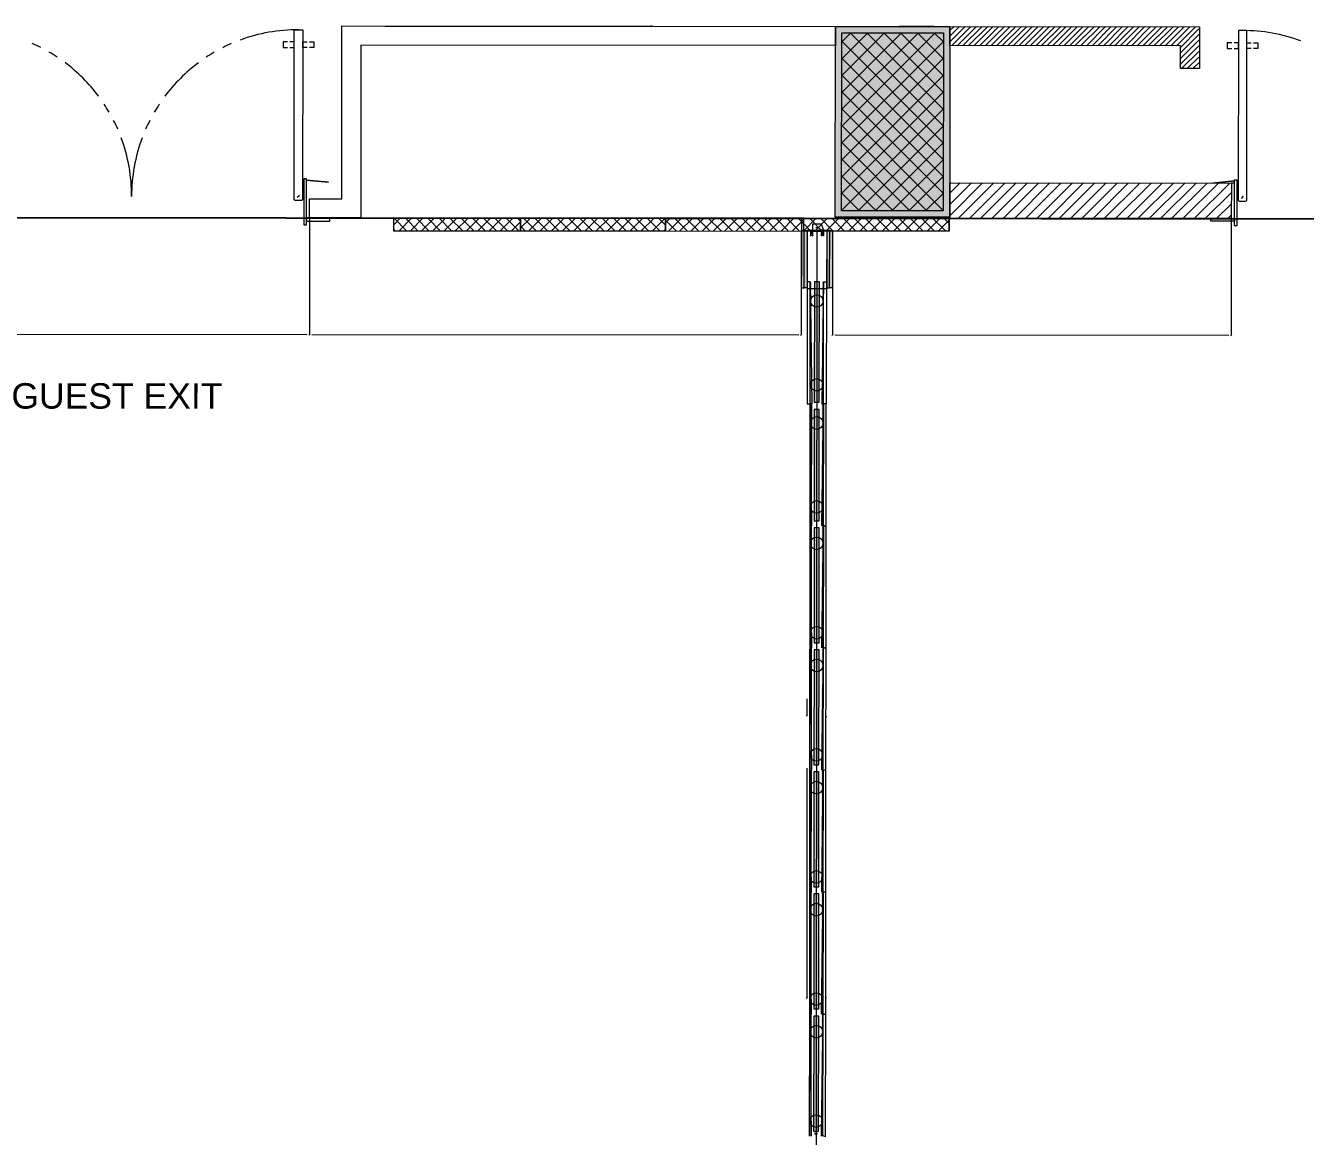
# Model space of a CAD drawing. Header units: inches. Extents: x -957 to 3394, y -3 to 3008.
# Drawn here: x 1216.6 to 1612.7, y 1842.2 to 2185.9 of the extents above; entities that cross this region are included whole.
import ezdxf

# ---------------------------------------------------------------- set-up
doc = ezdxf.new("R2010")
doc.units = ezdxf.units.IN
doc.header["$MEASUREMENT"] = 0
for name, color, linetype in [('FIRE&SAFETY', 7, 'Continuous'), ('hatches', 7, 'Continuous'), ('PDF_0', 7, 'Continuous'), ('PDF_0SKM_PENDENT SPRINKLER', 7, 'Continuous'), ('PDF_Framing-Column', 7, 'Continuous'), ('PDF_Framing-Column Hatch', 7, 'Continuous'), ('PDF_Hatch', 7, 'Continuous'), ('PDF_I-DOOR', 7, 'Continuous'), ('PDF_I-DOOR-OPEN', 7, 'Continuous'), ('PDF_I-ELE', 7, 'Continuous'), ('PDF_I-FURN-FIXD', 7, 'Continuous'), ('PDF_ID LAYER', 7, 'Continuous'), ('PDF_SHREM ACOUSTIC WALL', 7, 'Continuous'), ('PDF_SHREM COMMENTS', 7, 'Continuous'), ('PDF_SHREM STONE QTY', 7, 'Continuous'), ('PDF_Shrem-cad 6 cable', 7, 'Continuous')]:
    doc.layers.add(name, color=color, linetype=linetype)
doc.styles.add('PDF Arial', font='arial.ttf')

msp = doc.modelspace()

# ---------------------------------------------------------------- hatches: boundary and pattern name
at = {"layer": 'PDF_0', "transparency": 33554559}
for points in [[(1459.95, 2068.88), (1459.49, 2068.88), (1459.49, 2068.88), (1459.48, 2068.88), (1459.48, 2068.89), (1459.48, 2068.89), (1459.48, 2068.9), (1459.51, 2106.56), (1459.98, 2106.56)], [(1459.95, 2068.88), (1459.5, 2068.88), (1459.49, 2068.88), (1459.49, 2068.88), (1459.48, 2068.89), (1459.48, 2068.89), (1459.48, 2068.9), (1459.51, 2106.56), (1459.98, 2106.56)], [(1463.04, 2068.88), (1463.5, 2068.88), (1463.5, 2068.88), (1463.51, 2068.88), (1463.51, 2068.88), (1463.51, 2068.89), (1463.52, 2068.89), (1463.55, 2106.56), (1463.08, 2106.56)], [(1463.05, 2068.88), (1463.5, 2068.88), (1463.51, 2068.88), (1463.51, 2068.88), (1463.52, 2068.88), (1463.52, 2068.89), (1463.52, 2068.89), (1463.55, 2106.56), (1463.08, 2106.56)], [(1459.48, 2068.55), (1459.48, 2068.75), (1459.48, 2068.75), (1459.48, 2068.76), (1459.49, 2068.76), (1459.49, 2068.76), (1459.5, 2068.76), (1459.95, 2068.76), (1459.92, 2031.1), (1459.46, 2031.11), (1459.46, 2031.11), (1459.45, 2031.11), (1459.45, 2031.11), (1459.45, 2031.12), (1459.45, 2031.12)], [(1463.52, 2068.55), (1463.52, 2068.74), (1463.52, 2068.75), (1463.52, 2068.75), (1463.51, 2068.76), (1463.51, 2068.76), (1463.5, 2068.76), (1463.05, 2068.76), (1463.01, 2031.1), (1463.47, 2031.1), (1463.48, 2031.1), (1463.48, 2031.1), (1463.48, 2031.11), (1463.49, 2031.11), (1463.49, 2031.12)], [(1459.45, 2030.78), (1459.45, 2030.97), (1459.45, 2030.98), (1459.45, 2030.98), (1459.45, 2030.98), (1459.46, 2030.99), (1459.46, 2030.99), (1459.92, 2030.99), (1459.89, 1993.33), (1459.43, 1993.33), (1459.43, 1993.33), (1459.42, 1993.33), (1459.42, 1993.33), (1459.42, 1993.34), (1459.42, 1993.34)], [(1463.49, 2030.78), (1463.49, 2030.97), (1463.49, 2030.97), (1463.48, 2030.98), (1463.48, 2030.98), (1463.48, 2030.98), (1463.47, 2030.98), (1463.01, 2030.98), (1462.98, 1993.33), (1463.44, 1993.32), (1463.44, 1993.33), (1463.45, 1993.33), (1463.45, 1993.33), (1463.45, 1993.34), (1463.45, 1993.34)], [(1459.41, 1993), (1459.42, 1993.19), (1459.42, 1993.2), (1459.42, 1993.2), (1459.42, 1993.21), (1459.43, 1993.21), (1459.43, 1993.21), (1459.89, 1993.21), (1459.85, 1955.55), (1459.4, 1955.55), (1459.39, 1955.55), (1459.39, 1955.55), (1459.39, 1955.56), (1459.38, 1955.56), (1459.38, 1955.57)], [(1463.45, 1993), (1463.45, 1993.19), (1463.45, 1993.2), (1463.45, 1993.2), (1463.45, 1993.2), (1463.44, 1993.21), (1463.44, 1993.21), (1462.98, 1993.21), (1462.95, 1955.55), (1463.41, 1955.55), (1463.41, 1955.55), (1463.42, 1955.55), (1463.42, 1955.56), (1463.42, 1955.56), (1463.42, 1955.56)], [(1459.38, 1955.23), (1459.38, 1955.42), (1459.38, 1955.42), (1459.39, 1955.43), (1459.39, 1955.43), (1459.39, 1955.43), (1459.4, 1955.43), (1459.85, 1955.43), (1459.82, 1917.78), (1459.37, 1917.78), (1459.36, 1917.78), (1459.36, 1917.78), (1459.35, 1917.78), (1459.35, 1917.79), (1459.35, 1917.79)], [(1463.42, 1955.22), (1463.42, 1955.42), (1463.42, 1955.42), (1463.42, 1955.42), (1463.42, 1955.43), (1463.41, 1955.43), (1463.41, 1955.43), (1462.95, 1955.43), (1462.92, 1917.77), (1463.37, 1917.77), (1463.38, 1917.77), (1463.38, 1917.78), (1463.39, 1917.78), (1463.39, 1917.78), (1463.39, 1917.79)], [(1459.35, 1917.45), (1459.35, 1917.64), (1459.35, 1917.65), (1459.35, 1917.65), (1459.36, 1917.65), (1459.36, 1917.66), (1459.37, 1917.66), (1459.82, 1917.66), (1459.79, 1880), (1459.33, 1880), (1459.33, 1880), (1459.32, 1880), (1459.32, 1880.01), (1459.32, 1880.01), (1459.32, 1880.01)], [(1463.39, 1917.45), (1463.39, 1917.64), (1463.39, 1917.64), (1463.39, 1917.65), (1463.38, 1917.65), (1463.38, 1917.65), (1463.37, 1917.65), (1462.92, 1917.65), (1462.89, 1880), (1463.34, 1880), (1463.35, 1880), (1463.35, 1880), (1463.35, 1880), (1463.36, 1880.01), (1463.36, 1880.01)], [(1459.32, 1879.67), (1459.32, 1879.87), (1459.32, 1879.87), (1459.32, 1879.87), (1459.32, 1879.88), (1459.33, 1879.88), (1459.33, 1879.88), (1459.79, 1879.88), (1459.76, 1842.22), (1459.3, 1842.22), (1459.3, 1842.22), (1459.29, 1842.23), (1459.29, 1842.23), (1459.29, 1842.23), (1459.29, 1842.24)], [(1463.36, 1879.67), (1463.36, 1879.86), (1463.36, 1879.87), (1463.35, 1879.87), (1463.35, 1879.87), (1463.35, 1879.88), (1463.34, 1879.88), (1462.89, 1879.88), (1462.85, 1842.22), (1463.31, 1842.22), (1463.31, 1842.22), (1463.32, 1842.22), (1463.32, 1842.23), (1463.32, 1842.23), (1463.33, 1842.23)]]:
    msp.add_hatch(color=256, dxfattribs=at).paths.add_polyline_path(points)

# ---------------------------------------------------------------- linework, layer by layer
at = {"layer": 'hatches', "color": 253, "true_color": 0xaba3a2}
msp.add_lwpolyline([(712.53, 2126.9), (3285.08, 2124.7), (3284.08, 953.45), (711.53, 951.72), (712.53, 2126.9)], dxfattribs=at)
at = {"layer": 'PDF_0', "lineweight": 0}
for points in [[(1327.96, 2185.77), (1410.42, 2185.7)], [(1410.22, 2185.5), (1410.61, 2185.89)], [(1487.01, 2185.44), (1487.41, 2185.83)], [(1497.77, 2185.62), (1487.2, 2185.63)], [(1304.51, 2126.4), (1304.48, 2090.35)], [(1304.51, 2126.4), (1304.48, 2090.35)], [(1456.74, 2126.27), (1456.71, 2090.22)], [(1579.35, 2126.17), (1617.45, 2126.13)], [(1589.81, 2126.15), (1589.78, 2090.11)], [(1458.57, 2104.76), (1457.57, 2104.76), (1457.59, 2122.45), (1458.58, 2122.45)], [(1458.57, 2104.76), (1457.58, 2104.76), (1457.59, 2122.45), (1458.59, 2122.45)], [(1458.5, 2122.45), (1458.49, 2104.76)], [(1458.51, 2122.45), (1458.49, 2104.76)], [(1464.49, 2104.75), (1465.48, 2104.75), (1465.5, 2122.45), (1464.5, 2122.45), (1458.54, 2122.45)], [(1464.49, 2104.75), (1465.48, 2104.75), (1465.5, 2122.45), (1464.5, 2122.45), (1458.55, 2122.45)], [(1459.52, 2122.45), (1459.99, 2122.45)], [(1459.53, 2122.45), (1460, 2122.45)], [(1459.83, 2122.45), (1459.55, 2122.45), (1459.55, 2120.86), (1459.63, 2120.86)], [(1459.84, 2122.45), (1459.56, 2122.45), (1459.56, 2120.86), (1459.64, 2120.86)], [(1459.63, 2120.9), (1459.67, 2120.86)], [(1459.64, 2120.9), (1459.68, 2120.86)], [(1459.67, 2122.33), (1459.73, 2122.27)], [(1459.67, 2122.27), (1459.67, 2120.9)], [(1459.68, 2122.33), (1459.74, 2122.27)], [(1459.68, 2122.27), (1459.68, 2120.9)], [(1459.73, 2122.33), (1459.73, 2122.33), (1459.79, 2122.27), (1459.79, 2122.17), (1459.87, 2122.09), (1459.97, 2122.09), (1459.97, 2121.78), (1460.17, 2121.78), (1460.17, 2120.9), (1460.21, 2120.86), (1460.27, 2120.86), (1460.27, 2121.9), (1460.09, 2121.9), (1460.09, 2122.09), (1460.27, 2122.09), (1460.27, 2122.33), (1462.82, 2122.33), (1462.82, 2122.09), (1463, 2122.09), (1463, 2121.89), (1462.82, 2121.89), (1462.82, 2120.86), (1462.88, 2120.86)], [(1459.74, 2122.33), (1459.74, 2122.33), (1459.8, 2122.27), (1459.8, 2122.17), (1459.88, 2122.09), (1459.97, 2122.09), (1459.97, 2121.78), (1460.17, 2121.78), (1460.17, 2120.9), (1460.21, 2120.86), (1460.27, 2120.86), (1460.27, 2121.9), (1460.09, 2121.9), (1460.09, 2122.09), (1460.27, 2122.09), (1460.27, 2122.33), (1462.83, 2122.33), (1462.82, 2122.09), (1463, 2122.09), (1463, 2121.89), (1462.82, 2121.89), (1462.82, 2120.86), (1462.88, 2120.86)], [(1459.91, 2122.27), (1459.91, 2122.21), (1460.15, 2122.21), (1460.15, 2122.27)], [(1459.92, 2122.27), (1459.92, 2122.21), (1460.15, 2122.21), (1460.15, 2122.27)], [(1460.23, 2122.45), (1462.86, 2122.45)], [(1460.23, 2122.45), (1462.86, 2122.45)], [(1461.55, 2122.73), (1460.55, 954.62)], [(1462.88, 2120.9), (1462.92, 2120.86)], [(1462.88, 2120.9), (1462.92, 2120.86)], [(1462.92, 2120.9), (1462.92, 2121.77), (1463.12, 2121.77), (1463.12, 2122.09), (1463.22, 2122.09)], [(1462.92, 2120.9), (1462.92, 2121.77), (1463.12, 2121.77), (1463.12, 2122.09), (1463.22, 2122.09)], [(1462.94, 2122.27), (1462.94, 2122.21), (1463.18, 2122.21), (1463.18, 2122.27)], [(1462.94, 2122.27), (1462.94, 2122.21), (1463.18, 2122.21), (1463.18, 2122.27)], [(1463.12, 2122.45), (1463.54, 2122.45), (1463.54, 2120.86), (1463.46, 2120.86), (1463.42, 2120.9), (1463.42, 2122.27), (1463.36, 2122.33), (1463.36, 2122.33)], [(1463.12, 2122.45), (1463.54, 2122.45), (1463.54, 2120.86), (1463.46, 2120.86), (1463.42, 2120.9), (1463.42, 2122.27), (1463.36, 2122.33), (1463.36, 2122.33)], [(1463.22, 2122.17), (1463.3, 2122.09)], [(1463.22, 2122.17), (1463.3, 2122.09)], [(1463.3, 2122.33), (1463.36, 2122.27)], [(1463.3, 2122.33), (1463.36, 2122.27)], [(1463.3, 2122.27), (1463.3, 2122.17)], [(1463.3, 2122.27), (1463.3, 2122.17)], [(1464.58, 2122.45), (1464.56, 2104.75)], [(1464.58, 2122.45), (1464.57, 2104.75)], [(1466.38, 2122.33), (1466.35, 2090.21)], [(1459.48, 2068.9), (1459.51, 2106.56), (1459.95, 2068.88), (1459.49, 2068.88)], [(1459.48, 2068.9), (1459.51, 2106.56), (1459.95, 2068.88), (1459.5, 2068.88)], [(1463.52, 2068.89), (1463.55, 2106.56), (1463.04, 2068.88), (1463.5, 2068.88)], [(1463.52, 2068.89), (1463.55, 2106.56), (1463.05, 2068.88), (1463.5, 2068.88)], [(1195.14, 2090.45), (1303.69, 2090.36)], [(1304.28, 2090.16), (1304.68, 2090.55)], [(1304.28, 2090.16), (1304.68, 2090.55)], [(1305.27, 2090.35), (1455.93, 2090.23)], [(1456.52, 2090.03), (1456.91, 2090.42)], [(1466.16, 2090.02), (1466.55, 2090.42)], [(1467.14, 2090.22), (1588.99, 2090.11)], [(1589.58, 2089.92), (1589.98, 2090.31)], [(1459.45, 2031.12), (1459.48, 2068.55), (1459.48, 2068.75)], [(1459.5, 2068.76), (1459.92, 2031.1), (1459.95, 2068.76)], [(1463.5, 2068.76), (1463.01, 2031.1)], [(1463.49, 2031.12), (1463.52, 2068.55), (1463.52, 2068.74)], [(1459.42, 1993.34), (1459.45, 2030.78), (1459.45, 2030.97)], [(1459.46, 2030.99), (1459.89, 1993.33), (1459.92, 2030.99)], [(1463.47, 2030.98), (1462.98, 1993.33)], [(1463.45, 1993.34), (1463.49, 2030.78), (1463.49, 2030.97)], [(1459.38, 1955.57), (1459.41, 1993), (1459.42, 1993.19)], [(1459.43, 1993.21), (1459.85, 1955.55), (1459.89, 1993.21)], [(1463.44, 1993.21), (1462.95, 1955.55)], [(1463.42, 1955.56), (1463.45, 1993), (1463.45, 1993.19)], [(1458.48, 1977.6), (1458.47, 1972.38)], [(1458.28, 1972.19), (1458.67, 1972.59)], [(1464.56, 1972.23), (1464.16, 1971.84)], [(1464.34, 1945.9), (1464.36, 1972.04)], [(1458.46, 1956.16), (1458.4, 1885.11)], [(1459.35, 1917.79), (1459.38, 1955.23), (1459.38, 1955.42)], [(1459.4, 1955.43), (1459.82, 1917.78), (1459.85, 1955.43)], [(1463.41, 1955.43), (1462.92, 1917.77)], [(1463.39, 1917.79), (1463.42, 1955.22), (1463.42, 1955.42)], [(1459.32, 1880.01), (1459.35, 1917.45), (1459.35, 1917.64)], [(1459.37, 1917.66), (1459.79, 1880), (1459.82, 1917.66)], [(1463.37, 1917.65), (1462.89, 1880)], [(1463.36, 1880.01), (1463.39, 1917.45), (1463.39, 1917.64)], [(1458.2, 1884.92), (1458.6, 1885.31)], [(1464.09, 1884.92), (1464.48, 1885.31)], [(1464.29, 1885.12), (1464.29, 1885.12)], [(1459.29, 1842.24), (1459.32, 1879.67), (1459.32, 1879.87)], [(1459.33, 1879.88), (1459.76, 1842.22), (1459.79, 1879.88)], [(1463.34, 1879.88), (1462.85, 1842.22)], [(1463.33, 1842.23), (1463.36, 1879.67), (1463.36, 1879.86)]]:
    msp.add_lwpolyline(points, dxfattribs=at)
for points in [[(1456.7, 2122.46), (1456.69, 2104.76), (1457.57, 2104.76), (1457.59, 2122.45)], [(1456.71, 2122.46), (1456.69, 2104.76), (1457.58, 2104.76), (1457.59, 2122.45)], [(1466.38, 2122.45), (1466.37, 2104.75), (1465.48, 2104.75), (1465.5, 2122.45)], [(1466.38, 2122.45), (1466.37, 2104.75), (1465.48, 2104.75), (1465.5, 2122.45)], [(1458.54, 2068.83), (1459.42, 2068.83), (1459.51, 2106.56), (1458.57, 2106.56)], [(1458.54, 2068.83), (1459.42, 2068.83), (1459.51, 2106.56), (1458.57, 2106.56)], [(1462.3, 2106.6), (1460.76, 2106.6), (1460.73, 2069.33), (1462.27, 2069.33)], [(1462.3, 2106.6), (1460.76, 2106.6), (1460.73, 2069.33), (1462.27, 2069.33)], [(1464.46, 2068.82), (1463.57, 2068.82), (1463.55, 2106.56), (1464.49, 2106.56)], [(1464.46, 2068.82), (1463.57, 2068.82), (1463.55, 2106.56), (1464.49, 2106.56)], [(1464.44, 2068.82), (1463.57, 2068.82), (1463.49, 2031.31), (1464.41, 2031.04)], [(1460.7, 2032.71), (1462.24, 2032.71), (1462.27, 2067.15), (1460.73, 2067.15)], [(1460.67, 1994.94), (1462.21, 1994.93), (1462.24, 2030.53), (1460.7, 2030.53)], [(1464.41, 2031.04), (1463.54, 2031.04), (1463.45, 1993.54), (1464.38, 1993.26)], [(1460.63, 1957.16), (1462.17, 1957.16), (1462.21, 1992.76), (1460.66, 1992.76)], [(1464.38, 1993.26), (1463.51, 1993.26), (1463.42, 1955.76), (1464.35, 1955.48)], [(1460.6, 1919.38), (1462.14, 1919.38), (1462.17, 1954.98), (1460.63, 1954.98)], [(1464.35, 1955.48), (1463.48, 1955.49), (1463.39, 1917.98), (1464.31, 1917.71)], [(1460.57, 1881.61), (1462.11, 1881.61), (1462.14, 1917.2), (1460.6, 1917.2)], [(1464.31, 1917.71), (1463.44, 1917.71), (1463.36, 1880.21), (1464.28, 1879.93)], [(1460.54, 1843.83), (1462.08, 1843.83), (1462.11, 1879.43), (1460.57, 1879.43)], [(1464.28, 1879.93), (1463.41, 1879.93), (1463.33, 1842.43), (1464.25, 1842.16)]]:
    msp.add_lwpolyline(points, close=True, dxfattribs=at)
for centre, radius in [((1461.52, 2100.7), 1.94), ((1461.53, 2100.7), 1.94), ((1461.5, 2074.74), 1.94), ((1461.5, 2074.74), 1.94), ((1461.49, 2062.94), 1.97), ((1461.47, 2036.98), 1.97), ((1461.46, 2025.67), 1.97), ((1461.44, 1998.02), 1.97), ((1461.43, 1987.9), 1.97), ((1461.41, 1960.25), 1.97), ((1461.4, 1950.12), 1.97), ((1461.37, 1922.47), 1.97), ((1461.37, 1912.34), 1.97), ((1461.34, 1884.69), 1.97), ((1461.33, 1874.57), 1.97), ((1461.31, 1846.92), 1.97)]:
    msp.add_circle(centre, radius, dxfattribs=at)
for centre, radius, start, end in [((1459.49, 2068.9), 0.0157, 180.0157, 269.8863), ((1459.5, 2068.9), 0.0157, 180.073, 270.0962), ((1459.5, 2068.75), 0.0157, 89.8059, 179.8289), ((1463.5, 2068.89), 0.0157, 269.8058, 359.8289), ((1463.5, 2068.89), 0.0157, 270.0156, 359.8864), ((1463.5, 2068.74), 0.0157, 0.0158, 89.8861), ((1459.46, 2031.12), 0.0157, 180.073, 270.0962), ((1459.46, 2030.97), 0.0158, 90.0331, 179.8688), ((1463.47, 2031.12), 0.0157, 270.0159, 359.8861), ((1463.47, 2030.97), 0.0158, 359.9768, 89.6581), ((1459.43, 1993.34), 0.0157, 179.8627, 270.0393), ((1459.43, 1993.19), 0.0157, 89.8628, 180.0392), ((1463.44, 1993.34), 0.0157, 270.0729, 0.0961), ((1463.44, 1993.19), 0.0157, 359.8058, 89.829), ((1459.4, 1955.57), 0.0157, 179.8627, 270.0393), ((1459.4, 1955.42), 0.0157, 89.8627, 180.0393), ((1463.41, 1955.56), 0.0157, 270.0729, 0.0961), ((1463.41, 1955.42), 0.0157, 359.8059, 89.8289), ((1459.37, 1917.79), 0.0157, 179.8628, 270.0393), ((1459.37, 1917.64), 0.0157, 89.8058, 179.8291), ((1463.37, 1917.79), 0.0157, 270.073, 0.0961), ((1463.37, 1917.64), 0.0157, 0.0158, 89.8862), ((1459.33, 1880.01), 0.0157, 179.8627, 270.0392), ((1459.33, 1879.87), 0.0157, 89.8058, 179.8291), ((1463.34, 1880.01), 0.0157, 270.073, 0.0961), ((1463.34, 1879.86), 0.0157, 0.0157, 89.8862), ((1459.3, 1842.24), 0.0157, 179.8628, 270.0393), ((1463.31, 1842.23), 0.0157, 270.0729, 0.0963)]:
    msp.add_arc(centre, radius, start, end, dxfattribs=at)
at = {"layer": 'PDF_0', "lineweight": 0, "transparency": 33554559}
for points in [[(1457.57, 2104.76), (1458.49, 2104.76), (1457.59, 2122.45), (1458.5, 2122.45)], [(1457.58, 2104.76), (1458.49, 2104.76), (1457.59, 2122.45), (1458.51, 2122.45)], [(1458.49, 2104.76), (1458.57, 2104.76), (1458.5, 2122.45), (1458.58, 2122.45)], [(1458.49, 2104.76), (1458.57, 2104.76), (1458.51, 2122.45), (1458.59, 2122.45)], [(1464.56, 2104.75), (1464.49, 2104.75), (1464.58, 2122.45), (1464.5, 2122.45)], [(1464.57, 2104.75), (1464.49, 2104.75), (1464.58, 2122.45), (1464.5, 2122.45)], [(1465.48, 2104.75), (1464.56, 2104.75), (1465.5, 2122.45), (1464.58, 2122.45)], [(1465.48, 2104.75), (1464.57, 2104.75), (1465.5, 2122.45), (1464.58, 2122.45)], [(1462.3, 2106.6), (1460.76, 2106.6), (1462.27, 2069.33), (1460.73, 2069.33)], [(1462.3, 2106.6), (1460.76, 2106.6), (1462.27, 2069.33), (1460.73, 2069.33)], [(1462.24, 2032.71), (1462.27, 2067.15), (1460.7, 2032.71), (1460.73, 2067.15)], [(1462.21, 1994.93), (1462.24, 2030.53), (1460.67, 1994.94), (1460.7, 2030.53)], [(1462.17, 1957.16), (1462.21, 1992.76), (1460.63, 1957.16), (1460.66, 1992.76)], [(1462.14, 1919.38), (1462.17, 1954.98), (1460.6, 1919.38), (1460.63, 1954.98)], [(1462.11, 1881.61), (1462.14, 1917.2), (1460.57, 1881.61), (1460.6, 1917.2)], [(1462.08, 1843.83), (1462.11, 1879.43), (1460.54, 1843.83), (1460.57, 1879.43)]]:
    msp.add_solid(points, dxfattribs=at)
at = {"layer": 'PDF_0SKM_PENDENT SPRINKLER', "lineweight": 0}
for points in [[(1436.69, 2126.33), (1442.67, 2126.32)], [(1463.62, 2122.72), (1462.92, 2124.46), (1460.17, 2124.46), (1460.17, 2122.73)], [(1458.57, 2104.75), (1457.58, 2104.76), (1457.59, 2122.45), (1458.59, 2122.45)], [(1458.51, 2122.45), (1458.49, 2104.76)], [(1464.49, 2104.75), (1465.49, 2104.75), (1465.5, 2122.45), (1464.51, 2122.45), (1458.55, 2122.45)], [(1459.53, 2122.45), (1460, 2122.45)], [(1459.84, 2122.45), (1459.56, 2122.45), (1459.56, 2120.86), (1459.64, 2120.86), (1459.68, 2120.9), (1459.68, 2122.27), (1459.74, 2122.33), (1459.74, 2122.33)], [(1459.74, 2122.27), (1459.8, 2122.33)], [(1459.8, 2122.17), (1459.8, 2122.27)], [(1459.8, 2122.09), (1459.88, 2122.17)], [(1459.88, 2122.09), (1459.98, 2122.09), (1459.98, 2121.78), (1460.17, 2121.78), (1460.17, 2120.9)], [(1460.15, 2122.27), (1460.15, 2122.21), (1459.92, 2122.21), (1459.92, 2122.27)], [(1460.21, 2120.86), (1460.27, 2120.86), (1460.27, 2121.9), (1460.09, 2121.9), (1460.09, 2122.09), (1460.27, 2122.09), (1460.27, 2122.33), (1462.83, 2122.33), (1462.83, 2122.09), (1463, 2122.09), (1463, 2121.89), (1462.83, 2121.89), (1462.82, 2120.86), (1462.88, 2120.86), (1462.92, 2120.9), (1462.92, 2121.77), (1463.12, 2121.77), (1463.12, 2122.09), (1463.22, 2122.09), (1463.3, 2122.17), (1463.3, 2122.27), (1463.36, 2122.33), (1463.36, 2122.33)], [(1460.17, 2120.86), (1460.21, 2120.9)], [(1460.23, 2122.45), (1462.87, 2122.45)], [(1462.95, 2122.27), (1462.95, 2122.21), (1463.18, 2122.21), (1463.18, 2122.27)], [(1463.12, 2122.45), (1463.54, 2122.45), (1463.54, 2120.86), (1463.46, 2120.86)], [(1463.36, 2122.27), (1463.42, 2122.33)], [(1463.42, 2120.9), (1463.42, 2122.27)], [(1463.42, 2120.86), (1463.46, 2120.9)], [(1464.58, 2122.45), (1464.57, 2104.75)], [(1464.52, 2104.44), (1458.54, 2104.44)]]:
    msp.add_lwpolyline(points, dxfattribs=at)
for points in [[(1456.71, 2122.46), (1456.69, 2104.76), (1457.58, 2104.76), (1457.59, 2122.45)], [(1466.39, 2122.45), (1466.37, 2104.75), (1465.49, 2104.75), (1465.5, 2122.45)]]:
    msp.add_lwpolyline(points, close=True, dxfattribs=at)
msp.add_circle((1461.31, 1846.92), 1.97, dxfattribs=at)
for centre, start, end in [((1459.3, 1842.24), 179.8626, 270.0392), ((1463.31, 1842.23), 270.0729, 0.0961)]:
    msp.add_arc(centre, 0.0157, start, end, dxfattribs=at)
at = {"layer": 'PDF_0SKM_PENDENT SPRINKLER', "lineweight": 0, "transparency": 33554559}
for points in [[(1457.58, 2104.76), (1458.49, 2104.76), (1457.59, 2122.45), (1458.51, 2122.45)], [(1458.49, 2104.75), (1458.57, 2104.75), (1458.51, 2122.45), (1458.59, 2122.45)], [(1464.57, 2104.75), (1464.49, 2104.75), (1464.58, 2122.45), (1464.51, 2122.45)], [(1465.49, 2104.75), (1464.57, 2104.75), (1465.5, 2122.45), (1464.58, 2122.45)]]:
    msp.add_solid(points, dxfattribs=at)
at = {"layer": 'PDF_Framing-Column', "lineweight": 0}
for points in [[(1467.29, 2185.65), (1502.69, 2185.62), (1502.64, 2126.62), (1467.24, 2126.65)], [(1469.25, 2183.68), (1500.72, 2183.65), (1500.67, 2128.59), (1469.21, 2128.62)]]:
    msp.add_lwpolyline(points, close=True, dxfattribs=at)
at = {"layer": 'PDF_Framing-Column Hatch', "lineweight": 0}
for points in [[(1469.23, 2159.99), (1492.94, 2183.66)], [(1469.23, 2154.78), (1498.16, 2183.66)], [(1469.24, 2170.42), (1482.51, 2183.67)], [(1469.24, 2165.21), (1487.73, 2183.67)], [(1469.25, 2180.85), (1472.08, 2183.68)], [(1469.25, 2175.64), (1477.3, 2183.67)], [(1500.69, 2154.75), (1471.82, 2183.68)], [(1500.7, 2159.97), (1477.03, 2183.68)], [(1500.7, 2165.18), (1482.25, 2183.67)], [(1500.71, 2170.4), (1487.46, 2183.67)], [(1500.71, 2175.61), (1492.68, 2183.66)], [(1500.72, 2180.83), (1497.89, 2183.66)], [(1469.22, 2149.57), (1500.72, 2181)], [(1500.69, 2149.54), (1469.25, 2181.03)], [(1469.22, 2144.35), (1500.71, 2175.79)], [(1500.68, 2144.32), (1469.25, 2175.82)], [(1469.22, 2139.14), (1500.71, 2170.57)], [(1500.68, 2139.11), (1469.24, 2170.6)], [(1469.21, 2133.92), (1500.7, 2165.36)], [(1500.68, 2133.9), (1469.24, 2165.39)], [(1469.21, 2128.71), (1500.7, 2160.15)], [(1500.67, 2128.68), (1469.23, 2160.17)], [(1495.55, 2128.6), (1469.23, 2154.96)], [(1474.33, 2128.61), (1500.69, 2154.93)], [(1490.33, 2128.6), (1469.23, 2149.74)], [(1479.55, 2128.61), (1500.69, 2149.72)], [(1485.12, 2128.61), (1469.22, 2144.53)], [(1484.76, 2128.61), (1500.68, 2144.5)], [(1479.9, 2128.61), (1469.22, 2139.31)], [(1489.98, 2128.6), (1500.68, 2139.29)], [(1474.69, 2128.61), (1469.21, 2134.1)], [(1495.19, 2128.6), (1500.68, 2134.07)], [(1469.47, 2128.62), (1469.21, 2128.89)], [(1500.41, 2128.59), (1500.67, 2128.86)]]:
    msp.add_lwpolyline(points, dxfattribs=at)
at = {"layer": 'PDF_Framing-Column Hatch', "lineweight": 0, "transparency": 33554559}
for points in [[(1467.29, 2185.65), (1502.69, 2185.62), (1467.24, 2126.65), (1502.64, 2126.62)], [(1469.25, 2183.68), (1500.72, 2183.65), (1469.21, 2128.62), (1500.67, 2128.59)]]:
    msp.add_solid(points, dxfattribs=at)
at = {"layer": 'PDF_Hatch', "lineweight": 0}
for points in [[(1502.68, 2182.59), (1505.72, 2185.62)], [(1502.68, 2180.85), (1507.45, 2185.62)], [(1502.69, 2184.33), (1503.98, 2185.62)], [(1503.29, 2179.72), (1509.19, 2185.61)], [(1505.03, 2179.72), (1510.93, 2185.61)], [(1506.76, 2179.72), (1512.67, 2185.61)], [(1508.5, 2179.71), (1514.41, 2185.61)], [(1510.24, 2179.71), (1516.14, 2185.61)], [(1511.98, 2179.71), (1517.88, 2185.61)], [(1513.72, 2179.71), (1519.62, 2185.61)], [(1515.45, 2179.71), (1521.36, 2185.6)], [(1517.19, 2179.71), (1523.1, 2185.6)], [(1518.93, 2179.71), (1524.84, 2185.6)], [(1520.67, 2179.7), (1526.57, 2185.6)], [(1522.41, 2179.7), (1528.31, 2185.6)], [(1524.15, 2179.7), (1530.05, 2185.6)], [(1525.88, 2179.7), (1531.79, 2185.59)], [(1527.62, 2179.7), (1533.53, 2185.59)], [(1529.36, 2179.7), (1535.26, 2185.59)], [(1531.1, 2179.7), (1537, 2185.59)], [(1532.84, 2179.69), (1538.74, 2185.59)], [(1534.57, 2179.69), (1540.48, 2185.59)], [(1536.31, 2179.69), (1542.22, 2185.59)], [(1538.05, 2179.69), (1543.96, 2185.58)], [(1539.79, 2179.69), (1545.69, 2185.58)], [(1541.53, 2179.69), (1547.43, 2185.58)], [(1543.27, 2179.69), (1549.17, 2185.58)], [(1545, 2179.68), (1550.91, 2185.58)], [(1546.74, 2179.68), (1552.65, 2185.58)], [(1548.48, 2179.68), (1554.38, 2185.58)], [(1550.22, 2179.68), (1556.12, 2185.57)], [(1551.96, 2179.68), (1557.86, 2185.57)], [(1553.69, 2179.68), (1559.6, 2185.57)], [(1555.43, 2179.67), (1561.34, 2185.57)], [(1557.17, 2179.67), (1563.08, 2185.57)], [(1558.91, 2179.67), (1564.81, 2185.57)], [(1560.65, 2179.67), (1566.55, 2185.56)], [(1562.39, 2179.67), (1568.29, 2185.56)], [(1564.12, 2179.67), (1570.03, 2185.56)], [(1565.86, 2179.67), (1571.77, 2185.56)], [(1567.6, 2179.66), (1573.5, 2185.56)], [(1569.34, 2179.66), (1575.24, 2185.56)], [(1571.08, 2179.66), (1576.98, 2185.56)], [(1572.81, 2179.66), (1578.72, 2185.55)], [(1573.85, 2178.96), (1579.75, 2184.85)], [(1573.85, 2177.22), (1579.75, 2183.11)], [(1573.84, 2173.74), (1579.75, 2179.64)], [(1573.85, 2175.48), (1579.75, 2181.37)], [(1574.42, 2172.58), (1579.75, 2177.9)], [(1576.16, 2172.58), (1579.75, 2176.16)], [(1577.9, 2172.58), (1579.74, 2174.42)], [(1579.63, 2172.57), (1579.74, 2172.68)], [(1502.64, 2134.01), (1505.87, 2137.24)], [(1502.64, 2130.54), (1509.35, 2137.24)], [(1502.64, 2127.06), (1512.83, 2137.23)], [(1505.28, 2126.23), (1516.3, 2137.23)], [(1508.76, 2126.23), (1519.78, 2137.23)], [(1512.23, 2126.22), (1523.26, 2137.23)], [(1515.71, 2126.22), (1526.73, 2137.22)], [(1519.19, 2126.22), (1530.21, 2137.22)], [(1522.66, 2126.21), (1533.69, 2137.22)], [(1526.14, 2126.21), (1537.16, 2137.21)], [(1529.62, 2126.21), (1540.64, 2137.21)], [(1533.09, 2126.2), (1544.11, 2137.21)], [(1536.57, 2126.2), (1547.59, 2137.2)], [(1540.05, 2126.2), (1551.07, 2137.2)], [(1543.52, 2126.2), (1554.54, 2137.2)], [(1547, 2126.19), (1558.02, 2137.2)], [(1550.47, 2126.19), (1561.5, 2137.19)], [(1553.95, 2126.19), (1564.97, 2137.19)], [(1557.43, 2126.18), (1568.45, 2137.19)], [(1560.9, 2126.18), (1571.93, 2137.18)], [(1564.38, 2126.18), (1575.4, 2137.18)], [(1567.86, 2126.18), (1578.88, 2137.18)], [(1571.33, 2126.17), (1582.35, 2137.18)], [(1574.81, 2126.17), (1585.83, 2137.17)], [(1578.28, 2126.17), (1589.31, 2137.17)], [(1581.76, 2126.16), (1589.82, 2134.21)], [(1585.24, 2126.16), (1589.82, 2130.73)], [(1588.71, 2126.16), (1589.81, 2127.25)], [(1330.51, 2124.17), (1332.72, 2126.38)], [(1334.53, 2122.44), (1330.6, 2126.38)], [(1332.26, 2122.44), (1336.19, 2126.37)], [(1338.01, 2122.44), (1334.08, 2126.38)], [(1335.73, 2122.44), (1339.67, 2126.37)], [(1341.49, 2122.44), (1337.56, 2126.37)], [(1339.21, 2122.44), (1343.15, 2126.37)], [(1344.96, 2122.43), (1341.03, 2126.37)], [(1342.69, 2122.43), (1346.62, 2126.36)], [(1348.44, 2122.43), (1344.51, 2126.37)], [(1346.16, 2122.43), (1350.1, 2126.36)], [(1351.92, 2122.43), (1347.99, 2126.36)], [(1349.64, 2122.43), (1353.58, 2126.36)], [(1355.39, 2122.42), (1351.46, 2126.36)], [(1353.12, 2122.43), (1357.05, 2126.36)], [(1358.87, 2122.42), (1354.94, 2126.36)], [(1356.59, 2122.42), (1360.53, 2126.35)], [(1362.34, 2122.42), (1358.41, 2126.35)], [(1360.07, 2122.42), (1364, 2126.35)], [(1365.82, 2122.41), (1361.89, 2126.35)], [(1363.54, 2122.42), (1367.48, 2126.35)], [(1369.3, 2122.41), (1365.37, 2126.35)], [(1367.02, 2122.41), (1369.83, 2125.22)], [(1369.83, 2125.36), (1368.84, 2126.35)], [(1369.83, 2123.29), (1372.89, 2126.34)], [(1371.23, 2122.41), (1369.83, 2123.81)], [(1374.7, 2122.41), (1370.77, 2126.34)], [(1372.43, 2122.41), (1376.36, 2126.34)], [(1378.18, 2122.4), (1374.25, 2126.34)], [(1375.9, 2122.41), (1379.84, 2126.34)], [(1381.66, 2122.4), (1377.73, 2126.34)], [(1379.38, 2122.4), (1383.32, 2126.33)], [(1385.13, 2122.4), (1381.2, 2126.33)], [(1382.85, 2122.4), (1386.79, 2126.33)], [(1388.61, 2122.4), (1384.68, 2126.33)], [(1386.33, 2122.4), (1390.27, 2126.33)], [(1392.08, 2122.39), (1388.15, 2126.33)], [(1389.81, 2122.39), (1393.74, 2126.32)], [(1395.56, 2122.39), (1391.63, 2126.33)], [(1393.28, 2122.39), (1397.22, 2126.32)], [(1399.04, 2122.39), (1395.11, 2126.32)], [(1396.76, 2122.39), (1400.7, 2126.32)], [(1402.51, 2122.38), (1398.58, 2126.32)], [(1400.24, 2122.39), (1404.17, 2126.32)], [(1405.99, 2122.38), (1402.06, 2126.32)], [(1403.71, 2122.38), (1407.65, 2126.31)], [(1409.47, 2122.38), (1405.54, 2126.31)], [(1407.19, 2122.38), (1411.13, 2126.31)], [(1412.94, 2122.37), (1409.01, 2126.31)], [(1410.67, 2122.38), (1414.6, 2126.31)], [(1414.66, 2124.13), (1412.49, 2126.31)], [(1414.66, 2124.82), (1416.15, 2126.3)], [(1417.97, 2122.37), (1414.66, 2125.68)], [(1415.69, 2122.37), (1419.63, 2126.3)], [(1421.44, 2122.37), (1417.51, 2126.3)], [(1419.17, 2122.37), (1423.1, 2126.3)], [(1424.92, 2122.36), (1420.99, 2126.3)], [(1422.64, 2122.37), (1426.58, 2126.3)], [(1428.39, 2122.36), (1424.47, 2126.3)], [(1426.12, 2122.36), (1430.05, 2126.29)], [(1431.87, 2122.36), (1427.94, 2126.29)], [(1429.59, 2122.36), (1433.53, 2126.29)], [(1435.35, 2122.36), (1431.42, 2126.29)], [(1433.07, 2122.36), (1437.01, 2126.29)], [(1438.82, 2122.35), (1434.89, 2126.29)], [(1436.55, 2122.35), (1440.48, 2126.28)], [(1442.3, 2122.35), (1438.37, 2126.29)], [(1440.02, 2122.35), (1443.96, 2126.28)], [(1445.78, 2122.35), (1441.85, 2126.28)], [(1443.5, 2122.35), (1447.44, 2126.28)], [(1449.25, 2122.34), (1445.32, 2126.28)], [(1446.98, 2122.35), (1450.91, 2126.28)], [(1452.73, 2122.34), (1448.8, 2126.28)], [(1450.45, 2122.34), (1454.39, 2126.27)], [(1456.21, 2122.34), (1452.28, 2126.27)], [(1453.93, 2122.34), (1457.5, 2125.9), (1457.87, 2126.27)], [(1459.68, 2122.33), (1457.49, 2124.53), (1455.75, 2126.27)], [(1457.41, 2122.34), (1457.49, 2122.42), (1461.34, 2126.27)], [(1463.16, 2122.33), (1459.23, 2126.27)], [(1460.88, 2122.33), (1464.82, 2126.26)], [(1461.28, 2123.4), (1461.74, 2123.4)], [(1466.63, 2122.33), (1462.7, 2126.27)], [(1464.36, 2122.33), (1468.29, 2126.26)], [(1470.11, 2122.33), (1466.18, 2126.26)], [(1467.83, 2122.33), (1471.77, 2126.26)], [(1473.59, 2122.32), (1469.66, 2126.26)], [(1471.31, 2122.32), (1475.25, 2126.25)], [(1477.06, 2122.32), (1473.13, 2126.26)], [(1474.79, 2122.32), (1478.72, 2126.25)], [(1480.54, 2122.32), (1476.61, 2126.25)], [(1478.26, 2122.32), (1482.2, 2126.25)], [(1484.02, 2122.31), (1480.09, 2126.25)], [(1481.74, 2122.32), (1485.68, 2126.25)], [(1487.49, 2122.31), (1483.56, 2126.25)], [(1485.22, 2122.31), (1489.15, 2126.24)], [(1490.97, 2122.31), (1487.04, 2126.24)], [(1488.69, 2122.31), (1492.63, 2126.24)], [(1494.45, 2122.3), (1490.52, 2126.24)], [(1492.17, 2122.31), (1496.1, 2126.24)], [(1497.92, 2122.3), (1493.99, 2126.24)], [(1495.64, 2122.3), (1499.58, 2126.23)], [(1501.4, 2122.3), (1497.47, 2126.24)], [(1499.12, 2122.3), (1502.52, 2125.7)], [(1502.52, 2124.65), (1500.94, 2126.23)], [(1331.06, 2122.44), (1330.5, 2123)], [(1414.14, 2122.37), (1414.66, 2122.89)], [(1459.83, 2122.69), (1460.23, 2122.27), (1459.91, 2122.69)], [(1459.84, 2122.27), (1460.23, 2122.69), (1459.92, 2122.27)], [(1459.84, 2122.69), (1460.23, 2122.27), (1459.92, 2122.69)], [(1463.18, 2122.27), (1462.86, 2122.69), (1463.26, 2122.27)], [(1463.18, 2122.69), (1462.87, 2122.27), (1463.26, 2122.69)], [(1463.18, 2122.27), (1462.87, 2122.69), (1463.26, 2122.27)], [(1460.94, 1842.87), (1461.67, 1842.99)], [(1460.94, 1842.99), (1461.66, 1842.87)], [(1461.11, 1843.11), (1461.57, 1843.11)], [(1461.11, 1843.11), (1461.57, 1843.11)]]:
    msp.add_lwpolyline(points, dxfattribs=at)
for points in [[(1461.92, 2123.44), (1461.19, 2123.33)], [(1461.67, 1843.15), (1460.94, 1843.03)], [(1461.66, 1843.03), (1460.94, 1843.15)]]:
    msp.add_lwpolyline(points, close=True, dxfattribs=at)
at = {"layer": 'PDF_Hatch', "lineweight": 0, "transparency": 33554559}
for points in [[(1456.7, 2122.46), (1457.59, 2122.45), (1456.69, 2104.76), (1457.57, 2104.76)], [(1456.71, 2122.46), (1457.59, 2122.45), (1456.69, 2104.76), (1457.58, 2104.76)], [(1456.71, 2122.46), (1457.59, 2122.45), (1456.69, 2104.76), (1457.58, 2104.76)], [(1466.37, 2104.75), (1465.48, 2104.75), (1466.38, 2122.45), (1465.5, 2122.45)], [(1466.37, 2104.75), (1465.48, 2104.75), (1466.38, 2122.45), (1465.5, 2122.45)], [(1466.37, 2104.75), (1465.49, 2104.75), (1466.39, 2122.45), (1465.5, 2122.45)]]:
    msp.add_solid(points, dxfattribs=at)
at = {"layer": 'PDF_I-DOOR', "lineweight": 0}
for points in [[(1299.77, 2132.15), (1299.81, 2184.63), (1302.4, 2184.62), (1302.36, 2132.15, -0.414216), (1302.01, 2131.81), (1300.11, 2131.81, -0.414172)], [(1594.56, 2131.9), (1594.61, 2184.37), (1592.02, 2184.38), (1591.97, 2131.9, 0.414216), (1592.32, 2131.56), (1594.22, 2131.56, 0.414172)]]:
    msp.add_lwpolyline(points, format="xyb", close=True, dxfattribs=at)
for points in [[(1297.71, 2180.83), (1296.36, 2180.83), (1296.36, 2179.11), (1297.71, 2179.11)], [(1298.45, 2179.11), (1299.81, 2179.1), (1299.8, 2180.83), (1298.45, 2180.83)], [(1303.75, 2179.1), (1302.4, 2179.1), (1302.4, 2180.83), (1303.76, 2180.83)], [(1304.5, 2180.83), (1305.85, 2180.83), (1305.85, 2179.1), (1304.49, 2179.1)], [(1589.92, 2180.58), (1588.56, 2180.58), (1588.56, 2178.86), (1589.92, 2178.86)], [(1590.66, 2178.86), (1592.01, 2178.85), (1592.01, 2180.58), (1590.66, 2180.58)], [(1595.96, 2178.85), (1594.6, 2178.85), (1594.61, 2180.58), (1595.97, 2180.58)], [(1596.7, 2180.58), (1598.06, 2180.58), (1598.06, 2178.85), (1596.7, 2178.85)], [(1310.39, 2137.41), (1303.56, 2138.1), (1310.39, 2137.41)], [(1301.41, 2133.36), (1300.72, 2132.67)], [(1592.92, 2132.42), (1593.61, 2133.11)]]:
    msp.add_lwpolyline(points, dxfattribs=at)
for points in [[(1303.55, 2124.21), (1303.56, 2138.45), (1302.79, 2138.45), (1302.78, 2124.21)], [(1590.78, 2137.17), (1589.82, 2137.17), (1589.81, 2126.16), (1590.77, 2126.16)]]:
    msp.add_lwpolyline(points, close=True, dxfattribs=at)
at = {"layer": 'PDF_I-DOOR-OPEN', "lineweight": 0}
msp.add_lwpolyline([(1252.69, 2151.12, 0.089834), (1249.45, 2133.06, 0.089834), (1246.25, 2151.12)], format="xyb", dxfattribs=at)
for centre, radius, start, end in [((1300.92, 2133.16), 51.46, 89.7875, 110.3203), ((1593.42, 2132.91), 51.46, 69.5817, 90.1145), ((1197.96, 2133.18), 51.54, 63.0164, 66.2955), ((1300.95, 2133.09), 51.54, 113.6059, 116.885), ((1197.99, 2133.26), 51.45, 56.4452, 59.7298), ((1300.91, 2133.17), 51.45, 120.1729, 123.4576), ((1197.99, 2133.25), 51.46, 36.7407, 53.1613), ((1300.92, 2133.16), 51.46, 126.7412, 143.1612), ((1197.97, 2133.24), 51.49, 30.1733, 33.4557), ((1300.94, 2133.15), 51.49, 146.4463, 149.7287), ((1198.05, 2133.28), 51.39, 23.6011, 26.8897), ((1300.91, 2133.17), 51.45, 153.0129, 156.2977)]:
    msp.add_arc(centre, radius, start, end, dxfattribs=at)
at = {"layer": 'PDF_I-ELE', "lineweight": 0}
msp.add_lwpolyline([(1589.82, 2137.17), (1589.81, 2126.16)], dxfattribs=at)
at = {"layer": 'PDF_I-FURN-FIXD', "lineweight": 0}
for points in [[(1310.84, 2126.39), (1303.55, 2126.4), (1303.55, 2125.42), (1310.84, 2125.41)], [(1583.48, 2126.16), (1590.77, 2126.16), (1590.77, 2125.41), (1583.48, 2125.41)]]:
    msp.add_lwpolyline(points, close=True, dxfattribs=at)
msp.add_lwpolyline([(1563.81, 2126.18), (1583.48, 2126.16)], dxfattribs=at)
at = {"layer": 'PDF_ID LAYER', "lineweight": 0}
msp.add_lwpolyline([(1369.83, 2126.34), (1330.47, 2126.38), (1330.5, 2122.44), (1369.83, 2122.41), (1369.83, 2126.34), (1369.83, 2122.41)], dxfattribs=at)
for points in [[(1369.83, 2122.41), (1414.66, 2122.37), (1414.66, 2126.31), (1369.83, 2126.34)], [(1414.66, 2122.37), (1457.49, 2122.34), (1457.5, 2126.27), (1414.66, 2126.31)], [(1502.52, 2122.3), (1457.49, 2122.34), (1457.5, 2126.27), (1502.52, 2126.23)], [(1502.52, 2122.3), (1502.52, 2126.62)]]:
    msp.add_lwpolyline(points, close=True, dxfattribs=at)
at = {"layer": 'PDF_SHREM ACOUSTIC WALL', "lineweight": 0}
for points in [[(1320.41, 2179.88), (1320.37, 2126.39), (1304.51, 2126.4), (1304.51, 2132.3), (1314.47, 2132.29), (1314.52, 2185.78), (1467.29, 2185.65), (1467.28, 2179.75)], [(1589.81, 2126.16), (1502.64, 2126.23), (1502.65, 2137.24), (1589.82, 2137.17)]]:
    msp.add_lwpolyline(points, close=True, dxfattribs=at)
at = {"layer": 'PDF_SHREM COMMENTS', "lineweight": 0}
msp.add_lwpolyline([(1579.94, 2172.57), (1574.04, 2172.58), (1574.05, 2179.66), (1502.68, 2179.72), (1502.69, 2185.62), (1579.95, 2185.55)], close=True, dxfattribs=at)
at = {"layer": 'PDF_SHREM STONE QTY', "lineweight": 0}
msp.add_lwpolyline([(1583.95, 2137.17), (1590.78, 2137.86), (1583.95, 2137.17)], dxfattribs=at)
msp.add_lwpolyline([(1590.77, 2123.96), (1590.78, 2138.2), (1591.55, 2138.2), (1591.54, 2123.96)], close=True, dxfattribs=at)
at = {"layer": 'PDF_Shrem-cad 6 cable', "color": 253, "lineweight": 0, "true_color": 0xaba3a2}
msp.add_lwpolyline([(712.53, 2126.9), (3285.08, 2124.7), (3284.08, 949.12), (711.53, 951.32)], close=True, dxfattribs=at)

# ---------------------------------------------------------------- texts
at = {"layer": 'FIRE&SAFETY', "insert": (1212.24, 2067.28), "char_height": 7.866, "attachment_point": 7, "rotation": 359.951, "style": 'PDF Arial'}
msp.add_mtext('GUEST EXIT', dxfattribs=at)

doc.saveas('drawing.dxf')
